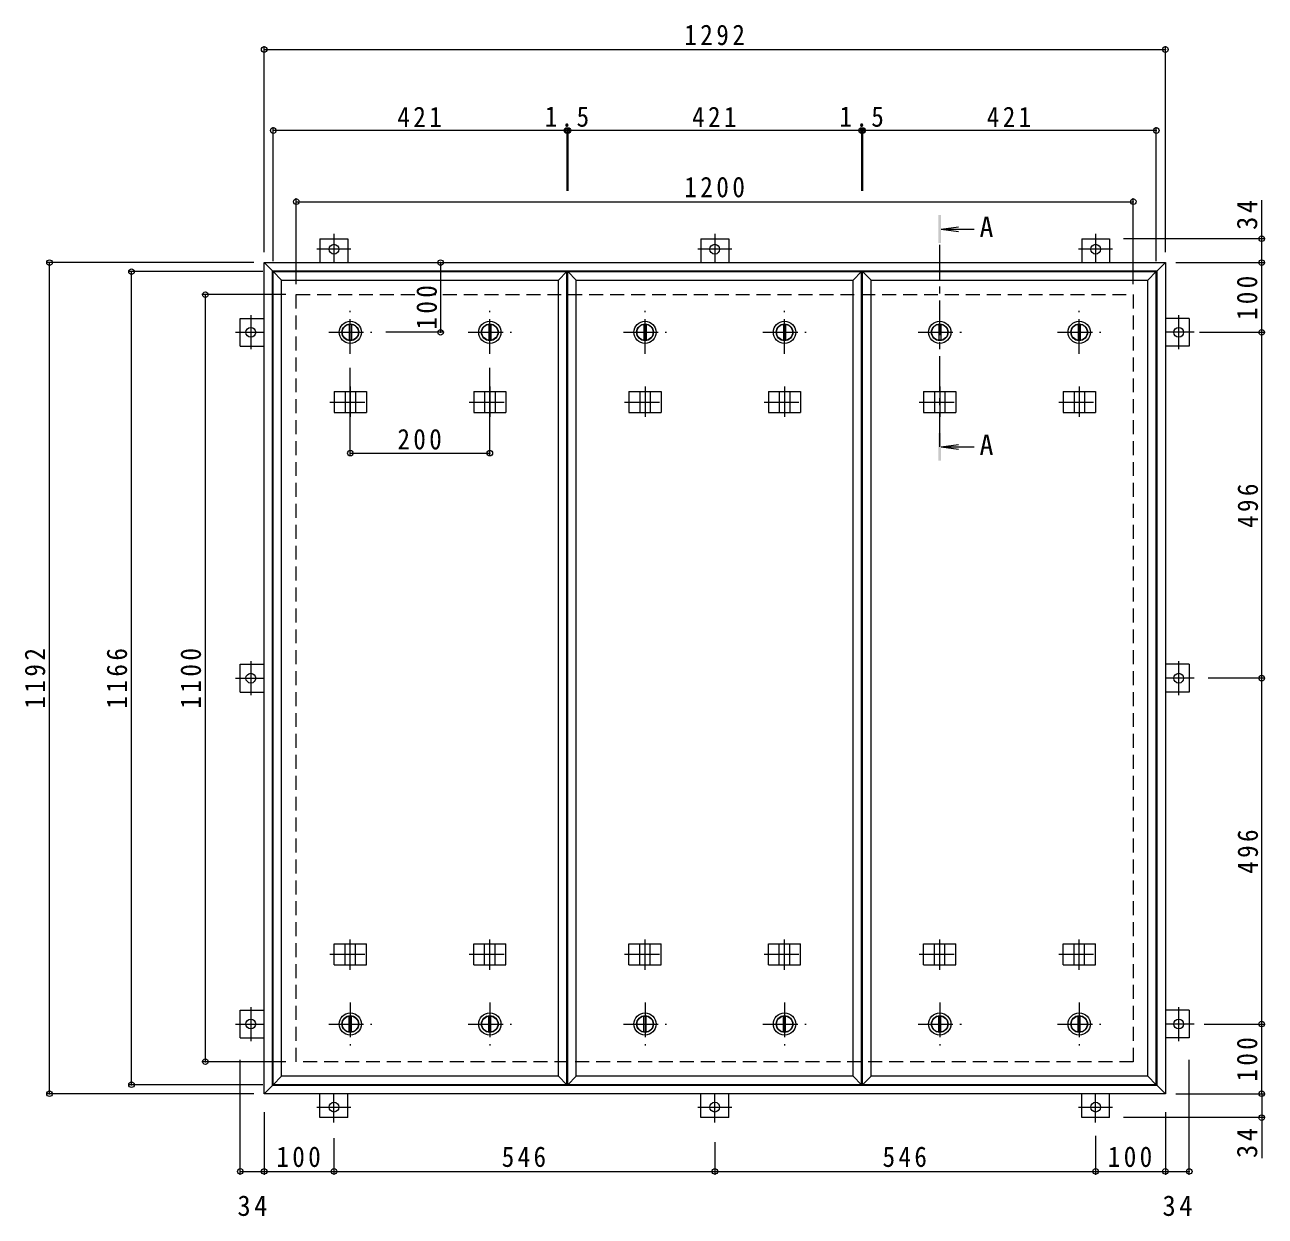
# Model space of a CAD drawing. Units: millimetres at full size, sheet at 1:10. Extents: x -2570 to 2424, y -1962 to 1431.
# Drawn here: x -2052 to -274, y -277 to 1431 of the extents above; entities that cross this region are included whole.
import ezdxf
from ezdxf.enums import TextEntityAlignment as Align

# ---------------------------------------------------------------- set-up
doc = ezdxf.new("R2010")
doc.units = ezdxf.units.MM
doc.header["$LTSCALE"] = 10
doc.header["$PDMODE"] = 32
doc.header["$PDSIZE"] = 8
doc.linetypes.add('CHAIN1', pattern=[8, 5, -1, 1, -1])
doc.linetypes.add('DASHED2', pattern=[3, 2, -1])
for name, color, linetype, lineweight in [('0-1_躯体', 2, 'DASHED2', 9), ('0-2_仕上', 3, 'Continuous', 9), ('0-3_建具', 4, 'Continuous', 9), ('0-5_寸法', 4, 'Continuous', 9), ('0-C', 2, 'Continuous', 9), ('0-E', 3, 'Continuous', 9), ('0-F', 7, 'Continuous', 9)]:
    doc.layers.add(name, color=color, linetype=linetype, lineweight=lineweight)
doc.styles.add('ＭＳ ゴシック', font='')
doc.styles.get('ＭＳ ゴシック').set_extended_font_data('MS Gothic')

msp = doc.modelspace()

# ---------------------------------------------------------------- linework, layer by layer
at = {"layer": '0-1_躯体'}
for p, q in [((-1662.94, 1044.32), (-462.94, 1044.32)), ((-1662.94, -55.68), (-1662.94, 1044.32)), ((-462.94, 1044.32), (-462.94, -55.68)), ((-462.94, -55.68), (-1662.94, -55.68))]:
    msp.add_line(p, q, dxfattribs=at)
at = {"layer": '0-2_仕上'}
for p, q in [((-1695.94, 1077.32), (-1683.94, 1065.32)), ((-1695.94, 1077.32), (-1274.94, 1077.32)), ((-1695.94, -88.68), (-1695.94, 1077.32)), ((-1286.94, 1065.32), (-1274.94, 1077.32)), ((-1274.94, -88.68), (-1274.94, 1077.32)), ((-1273.44, 1077.32), (-1261.44, 1065.32)), ((-1273.44, 1077.32), (-852.44, 1077.32)), ((-1273.44, -88.68), (-1273.44, 1077.32)), ((-864.44, 1065.32), (-852.44, 1077.32)), ((-852.44, -88.68), (-852.44, 1077.32)), ((-850.94, 1077.32), (-838.94, 1065.32)), ((-850.94, 1077.32), (-429.94, 1077.32)), ((-850.94, -88.68), (-850.94, 1077.32)), ((-441.94, 1065.32), (-429.94, 1077.32)), ((-429.94, -88.68), (-429.94, 1077.32)), ((-1683.94, 1065.32), (-1286.94, 1065.32)), ((-1683.94, -76.68), (-1683.94, 1065.32)), ((-1286.94, -76.68), (-1286.94, 1065.32)), ((-1261.44, 1065.32), (-864.44, 1065.32)), ((-1261.44, -76.68), (-1261.44, 1065.32)), ((-864.44, -76.68), (-864.44, 1065.32)), ((-838.94, 1065.32), (-441.94, 1065.32)), ((-838.94, -76.68), (-838.94, 1065.32)), ((-441.94, -76.68), (-441.94, 1065.32)), ((-1695.94, -88.68), (-1683.94, -76.68)), ((-1274.94, -88.68), (-1695.94, -88.68)), ((-1286.94, -76.68), (-1683.94, -76.68)), ((-1274.94, -88.68), (-1286.94, -76.68)), ((-1273.44, -88.68), (-1261.44, -76.68)), ((-852.44, -88.68), (-1273.44, -88.68)), ((-864.44, -76.68), (-1261.44, -76.68)), ((-852.44, -88.68), (-864.44, -76.68)), ((-850.94, -88.68), (-838.94, -76.68)), ((-429.94, -88.68), (-850.94, -88.68)), ((-441.94, -76.68), (-838.94, -76.68)), ((-429.94, -88.68), (-441.94, -76.68))]:
    msp.add_line(p, q, dxfattribs=at)
at = {"layer": '0-3_建具', "color": 2}
for p, q in [((-1708.94, 1090.32), (-416.94, 1090.32)), ((-1708.94, -101.68), (-1708.94, 1090.32)), ((-428.94, 1078.32), (-416.94, 1090.32)), ((-416.94, 1090.32), (-416.94, -101.68)), ((-1696.94, -89.68), (-1696.94, 1078.32)), ((-428.94, -89.68), (-428.94, 1078.32)), ((-1696.94, -89.68), (-1708.94, -101.68)), ((-416.94, -101.68), (-1708.94, -101.68)), ((-428.94, -89.68), (-1696.94, -89.68)), ((-428.94, -89.68), (-416.94, -101.68))]:
    msp.add_line(p, q, dxfattribs=at)
at = {"layer": '0-3_建具', "linetype": 'CHAIN1'}
for p, q in [((-1585.44, 912.44), (-1585.44, 869.2)), ((-1385.44, 912.44), (-1385.44, 869.2)), ((-1162.94, 912.44), (-1162.94, 869.2)), ((-962.94, 912.44), (-962.94, 869.2)), ((-740.44, 912.44), (-740.44, 869.2)), ((-540.44, 912.44), (-540.44, 869.2)), ((-1614.85, 890.32), (-1556.03, 890.32)), ((-1414.85, 890.32), (-1356.03, 890.32)), ((-1192.35, 890.32), (-1133.53, 890.32)), ((-992.35, 890.32), (-933.53, 890.32)), ((-769.85, 890.32), (-711.03, 890.32)), ((-569.85, 890.32), (-511.03, 890.32)), ((-1585.44, 76.2), (-1585.44, 119.44)), ((-1385.44, 76.2), (-1385.44, 119.44)), ((-1162.94, 76.2), (-1162.94, 119.44)), ((-962.94, 76.2), (-962.94, 119.44)), ((-740.44, 76.2), (-740.44, 119.44)), ((-540.44, 76.2), (-540.44, 119.44)), ((-1614.85, 98.32), (-1556.03, 98.32)), ((-1414.85, 98.32), (-1356.03, 98.32)), ((-1192.35, 98.32), (-1133.53, 98.32)), ((-992.35, 98.32), (-933.53, 98.32)), ((-769.85, 98.32), (-711.03, 98.32)), ((-569.85, 98.32), (-511.03, 98.32))]:
    msp.add_line(p, q, dxfattribs=at)
at = {"layer": '0-3_建具'}
for p, q in [((-1608.53, 905.32), (-1608.53, 875.32)), ((-1608.53, 905.32), (-1562.35, 905.32)), ((-1592.94, 905.32), (-1592.94, 875.32)), ((-1577.94, 905.32), (-1577.94, 875.32)), ((-1562.35, 905.32), (-1562.35, 875.32)), ((-1408.53, 905.32), (-1408.53, 875.32)), ((-1408.53, 905.32), (-1362.35, 905.32)), ((-1392.94, 905.32), (-1392.94, 875.32)), ((-1377.94, 905.32), (-1377.94, 875.32)), ((-1362.35, 905.32), (-1362.35, 875.32)), ((-1186.03, 905.32), (-1186.03, 875.32)), ((-1186.03, 905.32), (-1139.85, 905.32)), ((-1170.44, 905.32), (-1170.44, 875.32)), ((-1155.44, 905.32), (-1155.44, 875.32)), ((-1139.85, 905.32), (-1139.85, 875.32)), ((-986.03, 905.32), (-986.03, 875.32)), ((-986.03, 905.32), (-939.85, 905.32)), ((-970.44, 905.32), (-970.44, 875.32)), ((-955.44, 905.32), (-955.44, 875.32)), ((-939.85, 905.32), (-939.85, 875.32)), ((-763.53, 905.32), (-763.53, 875.32)), ((-763.53, 905.32), (-717.35, 905.32)), ((-747.94, 905.32), (-747.94, 875.32)), ((-732.94, 905.32), (-732.94, 875.32)), ((-717.35, 905.32), (-717.35, 875.32)), ((-563.53, 905.32), (-563.53, 875.32)), ((-563.53, 905.32), (-517.35, 905.32)), ((-547.94, 905.32), (-547.94, 875.32)), ((-532.94, 905.32), (-532.94, 875.32)), ((-517.35, 905.32), (-517.35, 875.32)), ((-1608.53, 875.32), (-1562.35, 875.32)), ((-1408.53, 875.32), (-1362.35, 875.32)), ((-1186.03, 875.32), (-1139.85, 875.32)), ((-986.03, 875.32), (-939.85, 875.32)), ((-763.53, 875.32), (-717.35, 875.32)), ((-563.53, 875.32), (-517.35, 875.32)), ((-1608.53, 83.32), (-1608.53, 113.32)), ((-1608.53, 113.32), (-1562.35, 113.32)), ((-1592.94, 83.32), (-1592.94, 113.32)), ((-1577.94, 83.32), (-1577.94, 113.32)), ((-1562.35, 83.32), (-1562.35, 113.32)), ((-1408.53, 83.32), (-1408.53, 113.32)), ((-1408.53, 113.32), (-1362.35, 113.32)), ((-1392.94, 83.32), (-1392.94, 113.32)), ((-1377.94, 83.32), (-1377.94, 113.32)), ((-1362.35, 83.32), (-1362.35, 113.32)), ((-1186.03, 83.32), (-1186.03, 113.32)), ((-1186.03, 113.32), (-1139.85, 113.32)), ((-1170.44, 83.32), (-1170.44, 113.32)), ((-1155.44, 83.32), (-1155.44, 113.32)), ((-1139.85, 83.32), (-1139.85, 113.32)), ((-986.03, 83.32), (-986.03, 113.32)), ((-986.03, 113.32), (-939.85, 113.32)), ((-970.44, 83.32), (-970.44, 113.32)), ((-955.44, 83.32), (-955.44, 113.32)), ((-939.85, 83.32), (-939.85, 113.32)), ((-763.53, 83.32), (-763.53, 113.32)), ((-763.53, 113.32), (-717.35, 113.32)), ((-747.94, 83.32), (-747.94, 113.32)), ((-732.94, 83.32), (-732.94, 113.32)), ((-717.35, 83.32), (-717.35, 113.32)), ((-563.53, 83.32), (-563.53, 113.32)), ((-563.53, 113.32), (-517.35, 113.32)), ((-547.94, 83.32), (-547.94, 113.32)), ((-532.94, 83.32), (-532.94, 113.32)), ((-517.35, 83.32), (-517.35, 113.32)), ((-1608.53, 83.32), (-1562.35, 83.32)), ((-1408.53, 83.32), (-1362.35, 83.32)), ((-1186.03, 83.32), (-1139.85, 83.32)), ((-986.03, 83.32), (-939.85, 83.32)), ((-763.53, 83.32), (-717.35, 83.32)), ((-563.53, 83.32), (-517.35, 83.32))]:
    msp.add_line(p, q, dxfattribs=at)
at = {"layer": '0-3_建具', "color": 2}
msp.add_lwpolyline([(-1708.94, 1090.32), (-1696.94, 1078.32), (-428.94, 1078.32)], dxfattribs=at)
at = {"layer": '0-5_寸法'}
for p, q in [((-738.44, 1138.38), (-713.65, 1141.64)), ((-738.44, 1138.38), (-713.65, 1135.12)), ((-738.44, 1138.38), (-690.97, 1138.38)), ((-738.44, 826.01), (-713.65, 829.28)), ((-738.44, 826.01), (-713.65, 822.75)), ((-738.44, 826.01), (-690.97, 826.01))]:
    msp.add_line(p, q, dxfattribs=at)
at = {"layer": '0-5_寸法', "linetype": 'CHAIN1'}
msp.add_line((-740.44, 826.01), (-740.44, 1118.38), dxfattribs=at)
at = {"layer": '0-5_寸法'}
for points in [[(-738.44, 1158.38), (-742.44, 1158.38), (-738.44, 1118.38), (-742.44, 1118.38)], [(-738.44, 806.01), (-742.44, 806.01), (-738.44, 846.01), (-742.44, 846.01)]]:
    msp.add_solid(points, dxfattribs=at)
at = {"layer": '0-C', "linetype": 'CHAIN1'}
for p, q in [((-1585.44, 959.32), (-1585.44, 1021.32)), ((-1385.44, 959.32), (-1385.44, 1021.32)), ((-1162.94, 959.32), (-1162.94, 1021.32)), ((-962.94, 959.32), (-962.94, 1021.32)), ((-540.44, 959.32), (-540.44, 1021.32)), ((-1616.44, 990.32), (-1554.44, 990.32)), ((-1416.44, 990.32), (-1354.44, 990.32)), ((-1193.94, 990.32), (-1131.94, 990.32)), ((-993.94, 990.32), (-931.94, 990.32)), ((-771.44, 990.32), (-709.44, 990.32)), ((-571.44, 990.32), (-509.44, 990.32)), ((-1585.44, 29.32), (-1585.44, -32.68)), ((-1385.44, 29.32), (-1385.44, -32.68)), ((-1162.94, 29.32), (-1162.94, -32.68)), ((-962.94, 29.32), (-962.94, -32.68)), ((-740.44, 29.32), (-740.44, -32.68)), ((-540.44, 29.32), (-540.44, -32.68)), ((-1616.44, -1.68), (-1554.44, -1.68)), ((-1416.44, -1.68), (-1354.44, -1.68)), ((-1193.94, -1.68), (-1131.94, -1.68)), ((-993.94, -1.68), (-931.94, -1.68)), ((-771.44, -1.68), (-709.44, -1.68)), ((-571.44, -1.68), (-509.44, -1.68))]:
    msp.add_line(p, q, dxfattribs=at)
at = {"layer": '0-C'}
for p, q in [((-1586.94, 1001.72), (-1586.94, 978.92)), ((-1583.94, 1001.72), (-1583.94, 978.92)), ((-1386.94, 1001.72), (-1386.94, 978.92)), ((-1383.94, 1001.72), (-1383.94, 978.92)), ((-1164.44, 1001.72), (-1164.44, 978.92)), ((-1161.44, 1001.72), (-1161.44, 978.92)), ((-964.44, 1001.72), (-964.44, 978.92)), ((-961.44, 1001.72), (-961.44, 978.92)), ((-741.94, 1001.72), (-741.94, 978.92)), ((-738.94, 1001.72), (-738.94, 978.92)), ((-541.94, 1001.72), (-541.94, 978.92)), ((-538.94, 1001.72), (-538.94, 978.92)), ((-1586.94, -13.08), (-1586.94, 9.72)), ((-1583.94, -13.08), (-1583.94, 9.72)), ((-1386.94, -13.08), (-1386.94, 9.72)), ((-1383.94, -13.08), (-1383.94, 9.72)), ((-1164.44, -13.08), (-1164.44, 9.72)), ((-1161.44, -13.08), (-1161.44, 9.72)), ((-964.44, -13.08), (-964.44, 9.72)), ((-961.44, -13.08), (-961.44, 9.72)), ((-741.94, -13.08), (-741.94, 9.72)), ((-738.94, -13.08), (-738.94, 9.72)), ((-541.94, -13.08), (-541.94, 9.72)), ((-538.94, -13.08), (-538.94, 9.72))]:
    msp.add_line(p, q, dxfattribs=at)
for centre, radius in [((-1585.44, 990.32), 16), ((-1585.44, 990.32), 12), ((-1585.44, 990.32), 11.5), ((-1385.44, 990.32), 16), ((-1385.44, 990.32), 12), ((-1385.44, 990.32), 11.5), ((-1162.94, 990.32), 16), ((-1162.94, 990.32), 12), ((-1162.94, 990.32), 11.5), ((-962.94, 990.32), 16), ((-962.94, 990.32), 12), ((-962.94, 990.32), 11.5), ((-740.44, 990.32), 16), ((-740.44, 990.32), 12), ((-740.44, 990.32), 11.5), ((-540.44, 990.32), 16), ((-540.44, 990.32), 12), ((-540.44, 990.32), 11.5), ((-1585.44, -1.68), 16), ((-1585.44, -1.68), 12), ((-1585.44, -1.68), 11.5), ((-1385.44, -1.68), 16), ((-1385.44, -1.68), 12), ((-1385.44, -1.68), 11.5), ((-1162.94, -1.68), 16), ((-1162.94, -1.68), 12), ((-1162.94, -1.68), 11.5), ((-962.94, -1.68), 16), ((-962.94, -1.68), 12), ((-962.94, -1.68), 11.5), ((-740.44, -1.68), 16), ((-740.44, -1.68), 12), ((-740.44, -1.68), 11.5), ((-540.44, -1.68), 16), ((-540.44, -1.68), 12), ((-540.44, -1.68), 11.5)]:
    msp.add_circle(centre, radius, dxfattribs=at)
at = {"layer": '0-E'}
for p, q in [((-1628.94, 1124.52), (-1588.94, 1124.52)), ((-1628.94, 1124.52), (-1628.94, 1090.32)), ((-1588.94, 1124.52), (-1588.94, 1090.32)), ((-1082.94, 1124.52), (-1042.94, 1124.52)), ((-1082.94, 1124.52), (-1082.94, 1090.32)), ((-1042.94, 1124.52), (-1042.94, 1090.32)), ((-536.94, 1124.52), (-496.94, 1124.52)), ((-536.94, 1124.52), (-536.94, 1090.32)), ((-496.94, 1124.52), (-496.94, 1090.32)), ((-1743.14, 970.32), (-1743.14, 1010.32)), ((-1743.14, 1010.32), (-1708.94, 1010.32)), ((-382.74, 1010.32), (-416.94, 1010.32)), ((-382.74, 1010.32), (-382.74, 970.32)), ((-1743.14, 970.32), (-1708.94, 970.32)), ((-382.74, 970.32), (-416.94, 970.32)), ((-1743.14, 474.32), (-1743.14, 514.32)), ((-1743.14, 514.32), (-1708.94, 514.32)), ((-382.74, 514.32), (-416.94, 514.32)), ((-382.74, 514.32), (-382.74, 474.32)), ((-1743.14, 474.32), (-1708.94, 474.32)), ((-382.74, 474.32), (-416.94, 474.32)), ((-1743.14, -21.68), (-1743.14, 18.32)), ((-1743.14, 18.32), (-1708.94, 18.32)), ((-382.74, 18.32), (-416.94, 18.32)), ((-382.74, 18.32), (-382.74, -21.68)), ((-1743.14, -21.68), (-1708.94, -21.68)), ((-382.74, -21.68), (-416.94, -21.68)), ((-1628.94, -135.88), (-1628.94, -101.68)), ((-1588.94, -135.88), (-1588.94, -101.68)), ((-1082.94, -135.88), (-1082.94, -101.68)), ((-1042.94, -135.88), (-1042.94, -101.68)), ((-536.94, -135.88), (-536.94, -101.68)), ((-496.94, -135.88), (-496.94, -101.68)), ((-1588.94, -135.88), (-1628.94, -135.88)), ((-1042.94, -135.88), (-1082.94, -135.88)), ((-496.94, -135.88), (-536.94, -135.88))]:
    msp.add_line(p, q, dxfattribs=at)
at = {"layer": '0-E', "linetype": 'CHAIN1'}
for p, q in [((-1608.94, 1131.49), (-1608.94, 1090.32)), ((-1062.94, 1131.49), (-1062.94, 1090.32)), ((-516.94, 1131.49), (-516.94, 1090.32)), ((-1584.56, 1109.52), (-1633.31, 1109.52)), ((-1038.56, 1109.52), (-1087.31, 1109.52)), ((-492.56, 1109.52), (-541.31, 1109.52)), ((-1728.14, 1014.7), (-1728.14, 965.94)), ((-397.74, 965.94), (-397.74, 1014.7)), ((-1750.11, 990.32), (-1708.94, 990.32)), ((-375.76, 990.32), (-416.94, 990.32)), ((-1728.14, 518.7), (-1728.14, 469.94)), ((-397.74, 469.94), (-397.74, 518.7)), ((-1750.11, 494.32), (-1708.94, 494.32)), ((-375.76, 494.32), (-416.94, 494.32)), ((-1728.14, 22.7), (-1728.14, -26.06)), ((-397.74, -26.06), (-397.74, 22.7)), ((-1750.11, -1.68), (-1708.94, -1.68)), ((-375.76, -1.68), (-416.94, -1.68)), ((-1608.94, -142.85), (-1608.94, -101.68)), ((-1062.94, -142.85), (-1062.94, -101.68)), ((-516.94, -142.85), (-516.94, -101.68)), ((-1633.31, -120.88), (-1584.56, -120.88)), ((-1087.31, -120.88), (-1038.56, -120.88)), ((-541.31, -120.88), (-492.56, -120.88))]:
    msp.add_line(p, q, dxfattribs=at)
at = {"layer": '0-E'}
for centre in [(-1608.94, 1109.52), (-1062.94, 1109.52), (-516.94, 1109.52), (-1728.14, 990.32), (-397.74, 990.32), (-1728.14, 494.32), (-397.74, 494.32), (-1728.14, -1.68), (-397.74, -1.68), (-1608.94, -120.88), (-1062.94, -120.88), (-516.94, -120.88)]:
    msp.add_circle(centre, 7, dxfattribs=at)
at = {"layer": '0-F'}
for p, q in [((-1708.94, 1105.32), (-1708.94, 1400.84)), ((-1708.94, 1395.84), (-416.94, 1395.84)), ((-416.94, 1105.32), (-416.94, 1400.84)), ((-1695.94, 1092.32), (-1695.94, 1284.67)), ((-1274.94, 1282.67), (-1274.94, 1193.36)), ((-1273.44, 1282.67), (-1273.44, 1193.36)), ((-852.44, 1282.67), (-852.44, 1193.36)), ((-850.94, 1282.67), (-850.94, 1193.36)), ((-429.94, 1092.32), (-429.94, 1284.67)), ((-1274.94, 1279.67), (-1695.94, 1279.67)), ((-1273.44, 1279.67), (-1274.94, 1279.67)), ((-852.44, 1279.67), (-1273.44, 1279.67)), ((-850.94, 1279.67), (-852.44, 1279.67)), ((-429.94, 1279.67), (-850.94, 1279.67)), ((-1662.94, 1059.32), (-1662.94, 1182.56)), ((-1662.94, 1177.56), (-462.94, 1177.56)), ((-462.94, 1059.32), (-462.94, 1182.56)), ((-278.85, 1124.52), (-278.85, 1179.7)), ((-273.85, 1124.52), (-476.94, 1124.52)), ((-278.85, 1090.32), (-278.85, 1124.52)), ((-1723.94, 1090.32), (-2021.63, 1090.32)), ((-2016.63, -101.68), (-2016.63, 1090.32)), ((-1456.05, 1090.32), (-1456.05, 990.32)), ((-401.94, 1090.32), (-273.85, 1090.32)), ((-278.85, 990.32), (-278.85, 1090.32)), ((-1710.94, 1077.32), (-1904.12, 1077.32)), ((-1899.12, -88.68), (-1899.12, 1077.32)), ((-1677.94, 1044.32), (-1798.22, 1044.32)), ((-1793.22, -55.68), (-1793.22, 1044.32)), ((-1453.05, 990.32), (-1534.44, 990.32)), ((-368.01, 990.32), (-273.85, 990.32)), ((-278.85, 494.32), (-278.85, 990.32)), ((-1585.44, 814.02), (-1585.44, 939.32)), ((-1385.44, 814.02), (-1385.44, 939.32)), ((-1585.44, 817.02), (-1385.44, 817.02)), ((-275.85, 494.32), (-355.76, 494.32)), ((-278.85, -1.68), (-278.85, 494.32)), ((-361.42, -1.68), (-273.85, -1.68)), ((-278.85, -101.68), (-278.85, -1.68)), ((-1743.14, -218.05), (-1743.14, -52.89)), ((-382.74, -218.04), (-382.74, -52.89)), ((-1677.94, -55.68), (-1798.22, -55.68)), ((-1710.94, -88.68), (-1904.12, -88.68)), ((-1723.94, -101.68), (-2021.63, -101.68)), ((-401.94, -101.68), (-273.85, -101.68)), ((-278.85, -101.68), (-278.85, -135.88)), ((-1708.94, -127.89), (-1708.94, -218.05)), ((-273.85, -135.88), (-476.94, -135.88)), ((-416.94, -127.89), (-416.94, -218.04)), ((-278.85, -135.88), (-278.85, -193.83)), ((-1608.94, -165.19), (-1608.94, -218.05)), ((-1062.94, -171.03), (-1062.94, -218.05)), ((-516.94, -161.82), (-516.94, -218.05)), ((-1743.14, -213.05), (-1708.94, -213.05)), ((-1708.94, -213.05), (-1608.94, -213.05)), ((-1608.94, -213.05), (-1062.94, -213.05)), ((-1062.94, -213.05), (-516.94, -213.05)), ((-516.94, -213.05), (-416.94, -213.05)), ((-416.94, -213.05), (-382.74, -213.05))]:
    msp.add_line(p, q, dxfattribs=at)
for p in [(-1708.94, 1395.84), (-416.94, 1395.84), (-1695.94, 1279.67), (-1274.94, 1279.67), (-1273.44, 1279.67), (-852.44, 1279.67), (-850.94, 1279.67), (-429.94, 1279.67), (-1662.94, 1177.56), (-462.94, 1177.56), (-278.85, 1124.52), (-2016.63, 1090.32), (-1456.05, 1090.32), (-278.85, 1090.32), (-1899.12, 1077.32), (-1793.22, 1044.32), (-1456.05, 990.32), (-278.85, 990.32), (-1585.44, 817.02), (-1385.44, 817.02), (-278.85, 494.32), (-278.85, -1.68), (-1793.22, -55.68), (-1899.12, -88.68), (-2016.63, -101.68), (-278.85, -101.68), (-278.85, -135.88), (-1743.14, -213.05), (-1708.94, -213.05), (-1608.94, -213.05), (-1062.94, -213.05), (-516.94, -213.05), (-416.94, -213.04), (-382.74, -213.05)]:
    msp.add_point(p, dxfattribs=at)

# ---------------------------------------------------------------- texts
at = {"layer": '0-5_寸法', "color": 2, "style": 'ＭＳ ゴシック'}
for p in [(-683.41, 1117.98), (-683.41, 805.62)]:
    msp.add_text('A', height=29.33, dxfattribs=at).set_placement(p, align=Align.BOTTOM_LEFT)
at = {"layer": '0-F', "color": 2, "char_height": 29.33, "attachment_point": 7, "style": 'ＭＳ ゴシック'}
for s, insert in [('\\T1.28;\\W0.9;1292', (-1106.69, 1401.84)), ('\\T1.27;\\W0.9;421', (-1517.94, 1284.67)), ('\\T1.27;\\W0.9;1.5', (-1306.69, 1284.67)), ('\\T1.27;\\W0.9;421', (-1095.44, 1284.67)), ('\\T1.27;\\W0.9;1.5', (-884.19, 1284.67)), ('\\T1.27;\\W0.9;421', (-672.94, 1284.67)), ('\\T1.28;\\W0.9;1200', (-1106.69, 1183.56)), ('\\T1.27;\\W0.9;200', (-1517.94, 822.02)), ('\\T1.27;\\W0.9;100', (-1691.44, -207.05)), ('\\T1.27;\\W0.9;546', (-1368.44, -207.05)), ('\\T1.27;\\W0.9;546', (-822.44, -207.05)), ('\\T1.27;\\W0.9;100', (-499.44, -207.05)), ('\\T1.27;\\W0.95;34', (-1747.29, -277.27)), ('\\T1.27;\\W0.95;34', (-421.09, -277.27))]:
    msp.add_mtext(s, dxfattribs=dict(at, insert=insert))
at = {"layer": '0-F', "color": 2, "char_height": 29.33, "attachment_point": 7, "rotation": 90, "style": 'ＭＳ ゴシック'}
for s, insert in [('\\T1.27;\\W0.95;34', (-284.85, 1137.2)), ('\\T1.27;\\W0.9;100', (-284.85, 1007.82)), ('\\T1.27;\\W0.9;100', (-1461.05, 994.33)), ('\\T1.27;\\W0.9;496', (-283.85, 709.82)), ('\\T1.28;\\W0.9;1192', (-2022.63, 450.57)), ('\\T1.28;\\W0.9;1166', (-1905.12, 450.57)), ('\\T1.28;\\W0.9;1100', (-1799.22, 450.57)), ('\\T1.27;\\W0.9;496', (-283.85, 213.82)), ('\\T1.27;\\W0.9;100', (-284.85, -84.18)), ('\\T1.27;\\W0.95;34', (-284.85, -193.83))]:
    msp.add_mtext(s, dxfattribs=dict(at, insert=insert))

doc.saveas('drawing.dxf')
